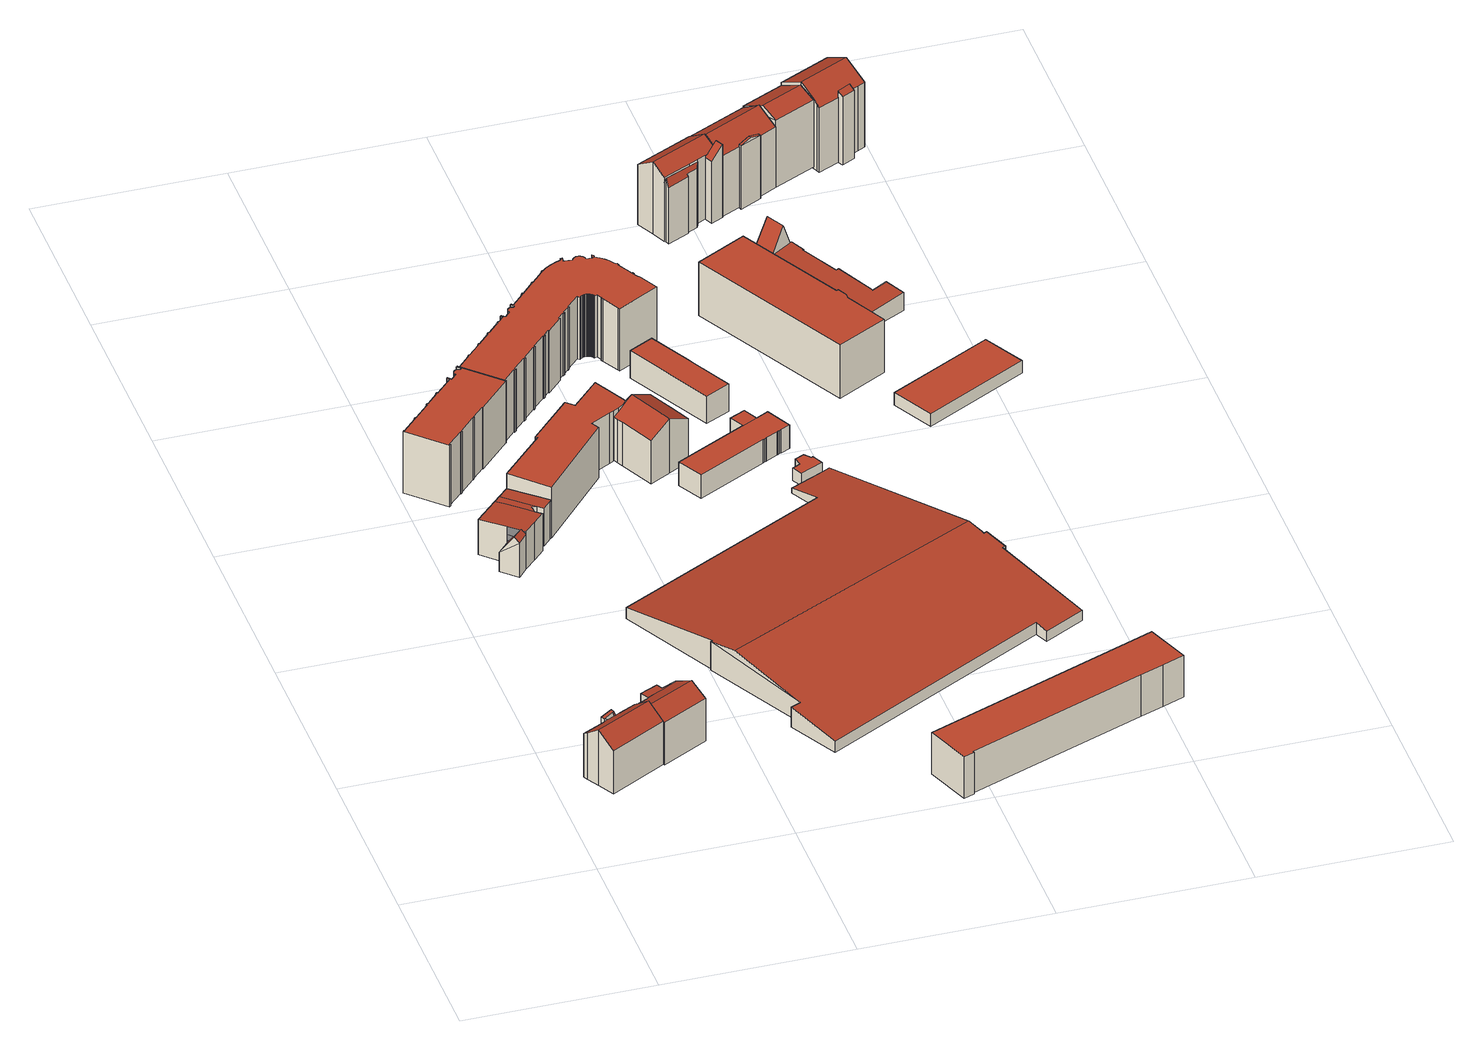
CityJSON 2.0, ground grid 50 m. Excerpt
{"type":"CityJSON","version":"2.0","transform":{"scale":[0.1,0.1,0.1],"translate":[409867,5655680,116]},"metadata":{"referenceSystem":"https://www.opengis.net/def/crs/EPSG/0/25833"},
"CityObjects":{
"building1":{"type":"Building","attributes":{"Gemeindeschluessel":14612000,"Geometrietyp2DReferenz":"3000","function":"31001_9998","roofType":"9999"},"children":["building1-1","building1-2"]},
"building1-1":{"type":"BuildingPart","attributes":{"Dachtyp_tdc":"tdcGableRoof","Dachneigung":36.02,"QualitaetDacherkennung":73,"Geometrietyp2DReferenz":"3000","measuredHeight":16.37,"roofType":"3100"},"parents":["building1"],"geometry":[{"type":"MultiSurface","lod":"2","boundaries":[[[0,1,2,3,4,5,6,7,8]],[[9,1,10]],[[9,11,2,1]],[[11,12,3,2]],[[12,13,4,3]],[[13,14,5,4]],[[14,15,6,5]],[[15,16,7,6]],[[16,17,8,7]],[[17,18,0,8]],[[15,14,13,12]],[[12,11,9,19,20,18,17,16,15]]],"semantics":{"surfaces":[{"type":"GroundSurface"},{"type":"WallSurface"},{"type":"RoofSurface"}],"values":[0,1,1,1,1,1,1,1,1,1,2,2]}}]},
"building1-2":{"type":"BuildingPart","attributes":{"Dachtyp_tdc":"tdcGableRoof","Dachneigung":68.3,"QualitaetDacherkennung":35,"Geometrietyp2DReferenz":"3000","measuredHeight":14.41,"roofType":"3100"},"parents":["building1"],"geometry":[{"type":"MultiSurface","lod":"2","boundaries":[[[21,22,23,0,18]],[[22,24,25,23]],[[24,10,1,25]],[[24,22,26]],[[22,21,27,26]],[[10,24,26,27,19]],[[0,23,25,1]]],"semantics":{"surfaces":[{"type":"WallSurface"},{"type":"RoofSurface"},{"type":"GroundSurface"}],"values":[0,0,0,0,1,1,2]}}]},
"building2":{"type":"Building","attributes":{"Gemeindeschluessel":14612000,"Geometrietyp2DReferenz":"3000","function":"31001_9998","roofType":"9999"},"children":["building2-1","building2-2"]},
"building2-1":{"type":"BuildingPart","attributes":{"Dachtyp_tdc":"tdcPolyFlatRoof","Dachneigung":3.51,"QualitaetDacherkennung":45,"Geometrietyp2DReferenz":"3000","measuredHeight":13.01,"roofType":"2100"},"parents":["building2"],"geometry":[{"type":"MultiSurface","lod":"2","boundaries":[[[28,29,30,31,32]],[[29,33,34,30]],[[33,35,36,34]],[[35,37,38,36]],[[37,39,40,38]],[[39,37,35,33,29,28,41]],[[31,30,34,36,38,40]]],"semantics":{"surfaces":[{"type":"WallSurface"},{"type":"RoofSurface"},{"type":"GroundSurface"}],"values":[0,0,0,0,0,1,2]}}]},
"building2-2":{"type":"BuildingPart","attributes":{"Dachtyp_tdc":"tdcGableRoof","Dachneigung":30.74,"QualitaetDacherkennung":72,"Geometrietyp2DReferenz":"3000","measuredHeight":15.41,"roofType":"3100"},"parents":["building2"],"geometry":[{"type":"MultiSurface","lod":"2","boundaries":[[[42,32,31,43]],[[44,45,46,40,39]],[[45,47,48,46]],[[47,49,50,48]],[[49,13,51,50]],[[13,52,53,51]],[[52,54,55,53]],[[54,56,57,55]],[[56,42,43,57]],[[52,13,49,47,45]],[[45,44,41,32,42,56,54,52]],[[43,31,40,46,48,50,51,53,55,57]]],"semantics":{"surfaces":[{"type":"WallSurface"},{"type":"RoofSurface"},{"type":"GroundSurface"}],"values":[0,0,0,0,0,0,0,0,0,1,1,2]}}]},
"building3":{"type":"Building","attributes":{"Gemeindeschluessel":14612000,"Geometrietyp2DReferenz":"3000","function":"31001_2000","roofType":"9999"},"children":["building3-1","building3-2","building3-3","building3-4"]},
"building3-1":{"type":"BuildingPart","attributes":{"Dachtyp_tdc":"tdcPolyFlatRoof","Dachneigung":3.33,"QualitaetDacherkennung":62,"Geometrietyp2DReferenz":"3000","measuredHeight":11.12,"roofType":"2100"},"parents":["building3"],"geometry":[{"type":"MultiSurface","lod":"2","boundaries":[[[58,59,60,61]],[[58,62,63,59]],[[62,64,65,63]],[[64,66,67,65]],[[66,68,69,67]],[[66,64,62,58,61,70,68]],[[69,60,59,63,65,67]]],"semantics":{"surfaces":[{"type":"WallSurface"},{"type":"RoofSurface"},{"type":"GroundSurface"}],"values":[0,0,0,0,0,1,2]}}]},
"building3-2":{"type":"BuildingPart","attributes":{"Dachtyp_tdc":"tdcPolyFlatRoof","Dachneigung":2.9,"QualitaetDacherkennung":49,"Geometrietyp2DReferenz":"3000","measuredHeight":11.06,"roofType":"2100"},"parents":["building3"],"geometry":[{"type":"MultiSurface","lod":"2","boundaries":[[[71,72,73]],[[71,74,75,72]],[[74,76,77,75]],[[78,79,80,81]],[[79,82,83,80]],[[82,84,85,86,83]],[[84,82,79,78,87,76,74,71,88,89]],[[72,75,77,81,80,83,86]]],"semantics":{"surfaces":[{"type":"WallSurface"},{"type":"RoofSurface"},{"type":"GroundSurface"}],"values":[0,0,0,0,0,0,1,2]}}]},
"building3-3":{"type":"BuildingPart","attributes":{"Dachtyp_tdc":"tdcPolyFlatRoof","Dachneigung":3.52,"QualitaetDacherkennung":64,"Geometrietyp2DReferenz":"3000","measuredHeight":11.03,"roofType":"2100"},"parents":["building3"],"geometry":[{"type":"MultiSurface","lod":"2","boundaries":[[[76,61,60,77]],[[90,91,69,68]],[[90,78,81,91]],[[90,68,70,61,76,87,78]],[[81,77,60,69,91]]],"semantics":{"surfaces":[{"type":"WallSurface"},{"type":"RoofSurface"},{"type":"GroundSurface"}],"values":[0,0,0,1,2]}}]},
"building3-4":{"type":"BuildingPart","attributes":{"Dachtyp_tdc":"tdcGableRoof","Dachneigung":54.75,"QualitaetDacherkennung":8,"Geometrietyp2DReferenz":"3000","measuredHeight":11.34,"roofType":"3100"},"parents":["building3"],"geometry":[{"type":"MultiSurface","lod":"2","boundaries":[[[85,92,93,86]],[[92,94,95,93]],[[94,73,72,95]],[[94,92,96]],[[92,85,89,97,96]],[[73,94,96,97,88]],[[86,93,95,72]]],"semantics":{"surfaces":[{"type":"WallSurface"},{"type":"RoofSurface"},{"type":"GroundSurface"}],"values":[0,0,0,0,1,1,2]}}]},
"building4":{"type":"Building","attributes":{"Dachtyp_tdc":"tdcPolyFlatRoof","Gemeindeschluessel":14612000,"Dachneigung":0,"QualitaetDacherkennung":65,"Geometrietyp2DReferenz":"3000","measuredHeight":18.26,"function":"31001_2000","roofType":"1000"},"geometry":[{"type":"Solid","lod":"2","boundaries":[[[[98,99,100,101]],[[99,102,103,100]],[[102,104,105,103]],[[104,106,107,105]],[[106,108,109,107]],[[108,110,111,109]],[[110,112,113,111]],[[112,114,115,113]],[[114,116,117,115]],[[116,118,119,117]],[[118,120,121,119]],[[120,122,123,121]],[[122,124,125,123]],[[124,126,127,125]],[[126,128,129,127]],[[128,130,131,129]],[[130,132,133,131]],[[132,134,135,133]],[[134,136,137,135]],[[136,138,139,137]],[[138,140,141,139]],[[140,142,143,141]],[[142,144,145,143]],[[144,146,147,145]],[[146,148,149,147]],[[150,151,152,153]],[[148,154,155,149]],[[154,150,153,155]],[[151,156,157,152]],[[156,158,159,157]],[[158,160,161,159]],[[160,162,163,161]],[[162,164,165,163]],[[164,166,167,165]],[[168,169,170,171]],[[166,172,173,167]],[[172,168,171,173]],[[169,174,175,170]],[[174,176,177,175]],[[176,178,179,177]],[[178,180,181,179]],[[180,182,183,181]],[[182,184,185,183]],[[184,186,187,185]],[[186,188,189,187]],[[190,191,192,193]],[[188,194,195,189]],[[194,196,197,195]],[[196,190,193,197]],[[191,198,199,192]],[[198,200,201,199]],[[200,202,203,201]],[[202,204,205,203]],[[204,206,207,205]],[[206,208,209,207]],[[208,210,211,209]],[[212,213,214,215]],[[210,216,217,211]],[[216,212,215,217]],[[213,218,219,214]],[[218,220,221,219]],[[220,222,223,221]],[[222,224,225,223]],[[224,226,227,225]],[[226,228,229,227]],[[228,230,231,229]],[[230,232,233,231]],[[232,234,235,233]],[[234,236,237,235]],[[236,98,101,237]],[[236,234,232,230,228,226,224,222,220,218,213,212,216,210,208,206,204,202,200,198,191,190,196,194,188,186,184,182,180,178,176,174,169,168,172,166,164,162,160,158,156,151,150,154,148,146,144,142,140,138,136,134,132,130,128,126,124,122,120,118,116,114,112,110,108,106,104,102,99,98]],[[101,100,103,105,107,109,111,113,115,117,119,121,123,125,127,129,131,133,135,137,139,141,143,145,147,149,155,153,152,157,159,161,163,165,167,173,171,170,175,177,179,181,183,185,187,189,195,197,193,192,199,201,203,205,207,209,211,217,215,214,219,221,223,225,227,229,231,233,235,237]]]],"semantics":{"surfaces":[{"type":"WallSurface"},{"type":"RoofSurface"},{"type":"GroundSurface"}],"values":[[0,0,0,0,0,0,0,0,0,0,0,0,0,0,0,0,0,0,0,0,0,0,0,0,0,0,0,0,0,0,0,0,0,0,0,0,0,0,0,0,0,0,0,0,0,0,0,0,0,0,0,0,0,0,0,0,0,0,0,0,0,0,0,0,0,0,0,0,0,0,1,2]]}}]},
"building5":{"type":"Building","attributes":{"Dachtyp_tdc":"tdcPolyFlatRoof","Gemeindeschluessel":14612000,"Dachneigung":0,"QualitaetDacherkennung":69,"Geometrietyp2DReferenz":"3000","measuredHeight":14.85,"function":"31001_2000","roofType":"1000"},"geometry":[{"type":"Solid","lod":"2","boundaries":[[[[238,239,240,241]],[[239,242,243,240]],[[242,244,245,243]],[[244,246,247,245]],[[246,248,249,247]],[[248,250,251,249]],[[250,252,253,251]],[[252,254,255,253]],[[254,256,257,255]],[[256,258,259,257]],[[258,260,261,259]],[[260,262,263,261]],[[262,264,265,263]],[[264,266,267,265]],[[266,268,269,267]],[[268,270,271,269]],[[270,238,241,271]],[[270,268,266,264,262,260,258,256,254,252,250,248,246,244,242,239,238]],[[241,240,243,245,247,249,251,253,255,257,259,261,263,265,267,269,271]]]],"semantics":{"surfaces":[{"type":"WallSurface"},{"type":"RoofSurface"},{"type":"GroundSurface"}],"values":[[0,0,0,0,0,0,0,0,0,0,0,0,0,0,0,0,0,1,2]]}}]},
"building6":{"type":"Building","attributes":{"Dachtyp_tdc":"tdcPolyFlatRoof","Gemeindeschluessel":14612000,"Dachneigung":0,"QualitaetDacherkennung":59,"Geometrietyp2DReferenz":"3000","measuredHeight":18.42,"function":"31001_2000","roofType":"1000"},"geometry":[{"type":"Solid","lod":"2","boundaries":[[[[272,273,274,275]],[[273,276,277,274]],[[276,278,279,277]],[[278,280,281,279]],[[280,282,283,281]],[[282,284,285,283]],[[284,286,287,285]],[[286,288,289,287]],[[288,290,291,289]],[[290,292,293,291]],[[292,294,295,293]],[[294,296,297,295]],[[296,298,299,297]],[[298,300,301,299]],[[300,302,303,301]],[[302,304,305,303]],[[304,306,307,305]],[[306,308,309,307]],[[308,310,311,309]],[[310,312,313,311]],[[312,314,315,313]],[[314,316,317,315]],[[316,318,319,317]],[[318,320,321,319]],[[320,322,323,321]],[[322,324,325,323]],[[324,326,327,325]],[[326,328,329,327]],[[328,330,331,329]],[[330,332,333,331]],[[332,334,335,333]],[[336,337,338,339]],[[334,340,341,335]],[[340,342,343,341]],[[342,336,339,343]],[[337,344,345,338]],[[344,346,347,345]],[[346,348,349,347]],[[348,350,351,349]],[[350,352,353,351]],[[352,354,355,353]],[[354,356,357,355]],[[358,359,360,361]],[[356,362,363,357]],[[362,358,361,363]],[[359,364,365,360]],[[364,366,367,365]],[[366,368,369,367]],[[368,370,371,369]],[[370,372,373,371]],[[372,374,375,373]],[[374,376,377,375]],[[376,378,379,377]],[[378,380,381,379]],[[380,382,383,381]],[[382,384,385,383]],[[386,387,388,389]],[[384,390,391,385]],[[390,392,393,391]],[[392,394,395,393]],[[394,386,389,395]],[[387,396,397,388]],[[396,398,399,397]],[[398,400,401,399]],[[400,402,403,401]],[[402,404,405,403]],[[404,406,407,405]],[[406,408,409,407]],[[408,410,411,409]],[[410,412,413,411]],[[412,414,415,413]],[[414,416,417,415]],[[416,418,419,417]],[[416,414,412,410,408,406,404,402,400,398,396,387,386,394,392,390,384,382,380,378,376,374,372,370,368,366,364,359,358,362,356,354,352,350,348,346,344,337,336,342,340,334,332,330,328,326,324,322,320,318,316,314,312,310,308,306,304,302,300,298,296,294,292,290,288,286,284,282,280,278,276,273,272,420,421,422,423,424,425,426,427,428,429,430,431,432,433,434,435,436,437,438,439,440,441,442,443,444,445,446,447,448,449,450,451,452,453,454,455,456,457,458,459,460,461,462,463,464,465,466,467,468,469,470,471,472,473,474,475,476,477,478,479,480,481,482,483,484,485,486,487,488,489,490,491,492,493,494,495,496,497,498,499,500,501,502,503,504,505,506,507,508,509,510,511,512,513,514,515,516,517,518,519,520,521,522,523,524,525,526,527,528,529,530,531,532,533,534,535,536,537,538,539,540,541,542,543,544,545,546,547,548,549,550,551,552,553,554,555,418]],[[419,556,557,558,559,560,561,562,563,564,565,566,567,568,569,570,571,572,573,574,575,576,577,578,579,580,581,582,583,584,585,586,587,588,589,590,591,592,593,594,595,596,597,598,599,600,601,602,603,604,605,606,607,608,609,610,611,612,613,614,615,616,617,618,619,620,621,622,623,624,625,626,627,628,629,630,631,632,633,634,635,636,637,638,639,640,641,642,643,644,645,646,647,648,649,650,651,652,653,654,655,656,657,658,659,660,661,662,663,664,665,666,667,668,669,670,671,672,673,674,675,676,677,678,679,680,681,682,683,684,685,686,687,688,689,690,691,275,274,277,279,281,283,285,287,289,291,293,295,297,299,301,303,305,307,309,311,313,315,317,319,321,323,325,327,329,331,333,335,341,343,339,338,345,347,349,351,353,355,357,363,361,360,365,367,369,371,373,375,377,379,381,383,385,391,393,395,389,388,397,399,401,403,405,407,409,411,413,415,417]],[[554,553,558,557]],[[418,555,556,419]],[[555,554,557,556]],[[550,549,562,561]],[[553,552,559,558]],[[552,551,560,559]],[[551,550,561,560]],[[549,548,563,562]],[[548,547,564,563]],[[547,546,565,564]],[[546,545,566,565]],[[545,544,567,566]],[[544,543,568,567]],[[543,542,569,568]],[[542,541,570,569]],[[540,539,572,571]],[[541,540,571,570]],[[539,538,573,572]],[[538,537,574,573]],[[537,536,575,574]],[[536,535,576,575]],[[535,534,577,576]],[[534,533,578,577]],[[533,532,579,578]],[[532,531,580,579]],[[531,530,581,580]],[[530,529,582,581]],[[529,528,583,582]],[[528,527,584,583]],[[527,526,585,584]],[[526,525,586,585]],[[525,524,587,586]],[[521,520,591,590]],[[524,523,588,587]],[[523,522,589,588]],[[522,521,590,589]],[[520,519,592,591]],[[519,518,593,592]],[[518,517,594,593]],[[517,516,595,594]],[[516,515,596,595]],[[515,514,597,596]],[[514,513,598,597]],[[513,512,599,598]],[[512,511,600,599]],[[511,510,601,600]],[[507,506,605,604]],[[510,509,602,601]],[[509,508,603,602]],[[508,507,604,603]],[[506,505,606,605]],[[505,504,607,606]],[[504,503,608,607]],[[503,502,609,608]],[[502,501,610,609]],[[501,500,611,610]],[[500,499,612,611]],[[499,498,613,612]],[[498,497,614,613]],[[497,496,615,614]],[[496,495,616,615]],[[495,494,617,616]],[[494,493,618,617]],[[493,492,619,618]],[[491,490,621,620]],[[492,491,620,619]],[[490,489,622,621]],[[489,488,623,622]],[[488,487,624,623]],[[487,486,625,624]],[[486,485,626,625]],[[485,484,627,626]],[[484,483,628,627]],[[483,482,629,628]],[[482,481,630,629]],[[481,480,631,630]],[[480,479,632,631]],[[479,478,633,632]],[[475,474,637,636]],[[478,477,634,633]],[[477,476,635,634]],[[476,475,636,635]],[[474,473,638,637]],[[473,472,639,638]],[[472,471,640,639]],[[471,470,641,640]],[[467,466,645,644]],[[470,469,642,641]],[[469,468,643,642]],[[468,467,644,643]],[[466,465,646,645]],[[465,464,647,646]],[[464,463,648,647]],[[463,462,649,648]],[[462,461,650,649]],[[461,460,651,650]],[[460,459,652,651]],[[459,458,653,652]],[[458,457,654,653]],[[457,456,655,654]],[[456,455,656,655]],[[455,454,657,656]],[[454,453,658,657]],[[453,452,659,658]],[[452,451,660,659]],[[451,450,661,660]],[[450,449,662,661]],[[449,448,663,662]],[[448,447,664,663]],[[444,443,668,667]],[[447,446,665,664]],[[446,445,666,665]],[[445,444,667,666]],[[443,442,669,668]],[[442,441,670,669]],[[441,440,671,670]],[[440,439,672,671]],[[439,438,673,672]],[[438,437,674,673]],[[437,436,675,674]],[[436,435,676,675]],[[435,434,677,676]],[[434,433,678,677]],[[433,432,679,678]],[[432,431,680,679]],[[431,430,681,680]],[[430,429,682,681]],[[426,425,686,685]],[[429,428,683,682]],[[428,427,684,683]],[[427,426,685,684]],[[425,424,687,686]],[[424,423,688,687]],[[423,422,689,688]],[[422,421,690,689]],[[421,420,691,690]],[[420,272,275,691]]]],"semantics":{"surfaces":[{"type":"WallSurface"},{"type":"RoofSurface"},{"type":"GroundSurface"}],"values":[[0,0,0,0,0,0,0,0,0,0,0,0,0,0,0,0,0,0,0,0,0,0,0,0,0,0,0,0,0,0,0,0,0,0,0,0,0,0,0,0,0,0,0,0,0,0,0,0,0,0,0,0,0,0,0,0,0,0,0,0,0,0,0,0,0,0,0,0,0,0,0,0,0,1,2,0,0,0,0,0,0,0,0,0,0,0,0,0,0,0,0,0,0,0,0,0,0,0,0,0,0,0,0,0,0,0,0,0,0,0,0,0,0,0,0,0,0,0,0,0,0,0,0,0,0,0,0,0,0,0,0,0,0,0,0,0,0,0,0,0,0,0,0,0,0,0,0,0,0,0,0,0,0,0,0,0,0,0,0,0,0,0,0,0,0,0,0,0,0,0,0,0,0,0,0,0,0,0,0,0,0,0,0,0,0,0,0,0,0,0,0,0,0,0,0,0,0,0,0,0,0,0,0,0,0,0,0,0,0,0,0,0]]}}]},
"building7":{"type":"Building","attributes":{"Dachtyp_tdc":"tdcGableRoof","Gemeindeschluessel":14612000,"Dachneigung":26.72,"QualitaetDacherkennung":77,"Geometrietyp2DReferenz":"3000","measuredHeight":16.09,"function":"31001_2000","roofType":"3100"},"geometry":[{"type":"Solid","lod":"2","boundaries":[[[[692,693,694,695]],[[693,696,697,694]],[[696,698,699,697]],[[698,700,701,699]],[[700,702,703,701]],[[702,704,705,703]],[[704,706,707,705]],[[706,708,709,707]],[[708,710,711,709]],[[710,712,713,711]],[[712,714,715,713]],[[714,716,717,715]],[[716,692,695,717]],[[712,710,708,706,704,702,700]],[[700,698,696,693,692,716,714,712]],[[695,694,697,699,701,703,705,707,709,711,713,715,717]]]],"semantics":{"surfaces":[{"type":"WallSurface"},{"type":"RoofSurface"},{"type":"GroundSurface"}],"values":[[0,0,0,0,0,0,0,0,0,0,0,0,0,1,1,2]]}}]},
"building8":{"type":"Building","attributes":{"Dachtyp_tdc":"tdcFreeFormRoof","Gemeindeschluessel":14612000,"Dachneigung":10.08,"QualitaetDacherkennung":7,"Geometrietyp2DReferenz":"3000","measuredHeight":9.96,"function":"31001_2000","roofType":"5000"},"geometry":[{"type":"Solid","lod":"2","boundaries":[[[[718,719,720,721]],[[719,722,723,720]],[[722,724,725,723]],[[724,726,727,725]],[[726,728,729,727]],[[728,730,731,729]],[[730,732,733,731]],[[732,734,735,733]],[[734,736,737,735]],[[736,738,739,737]],[[738,740,741,739]],[[740,742,743,741]],[[742,744,745,743]],[[744,746,747,745]],[[746,748,749,747]],[[748,750,751,749]],[[750,752,753,751]],[[752,718,721,753]],[[718,752,750,748,746,744,742,754,755,719]],[[736,734,732,730,728,726,724,722,755,754,740,738]],[[722,719,755]],[[742,740,754]],[[721,720,723,725,727,729,731,733,735,737,739,741,743,745,747,749,751,753]]]],"semantics":{"surfaces":[{"type":"WallSurface"},{"type":"RoofSurface"},{"type":"GroundSurface"}],"values":[[0,0,0,0,0,0,0,0,0,0,0,0,0,0,0,0,0,0,1,1,0,0,2]]}}]},
"building9":{"type":"Building","attributes":{"Gemeindeschluessel":14612000,"Geometrietyp2DReferenz":"3000","function":"31001_2000","roofType":"9999"},"children":["building9-1","building9-2"]},
"building9-1":{"type":"BuildingPart","attributes":{"Dachtyp_tdc":"tdcPolyFlatRoof","Dachneigung":0,"QualitaetDacherkennung":69,"Geometrietyp2DReferenz":"3000","measuredHeight":6.91,"roofType":"1000"},"parents":["building9"],"geometry":[{"type":"MultiSurface","lod":"2","boundaries":[[[756,757,758,759]],[[756,760,761,757]],[[760,762,763,761]],[[762,764,765,763]],[[764,762,760,756,759]],[[758,757,761,763,765]]],"semantics":{"surfaces":[{"type":"WallSurface"},{"type":"RoofSurface"},{"type":"GroundSurface"}],"values":[0,0,0,0,1,2]}}]},
"building9-2":{"type":"BuildingPart","attributes":{"Dachtyp_tdc":"tdcPolyFlatRoof","Dachneigung":0,"QualitaetDacherkennung":80,"Geometrietyp2DReferenz":"3000","measuredHeight":6.89,"roofType":"1000"},"parents":["building9"],"geometry":[{"type":"MultiSurface","lod":"2","boundaries":[[[764,766,767,765]],[[766,768,769,767]],[[768,770,771,769]],[[770,772,773,771]],[[772,774,775,773]],[[774,776,777,775]],[[776,778,779,777]],[[778,780,781,779]],[[780,782,783,781]],[[782,784,785,783]],[[784,786,787,785]],[[786,788,789,787]],[[788,756,757,789]],[[756,759,758,757]],[[756,788,786,784,782,780,778,776,774,772,770,768,766,764,759]],[[758,765,767,769,771,773,775,777,779,781,783,785,787,789,757]]],"semantics":{"surfaces":[{"type":"WallSurface"},{"type":"RoofSurface"},{"type":"GroundSurface"}],"values":[0,0,0,0,0,0,0,0,0,0,0,0,0,0,1,2]}}]},
"building10":{"type":"Building","attributes":{"Dachtyp_tdc":"tdcPolyFlatRoof","Gemeindeschluessel":14612000,"Dachneigung":0,"QualitaetDacherkennung":92,"Geometrietyp2DReferenz":"3000","measuredHeight":12.34,"function":"31001_2000","roofType":"1000"},"geometry":[{"type":"Solid","lod":"2","boundaries":[[[[790,791,792,793]],[[791,794,795,792]],[[794,796,797,795]],[[796,798,799,797]],[[798,800,801,799]],[[800,802,803,801]],[[802,804,805,803]],[[804,790,793,805]],[[804,802,800,798,796,794,791,790]],[[793,792,795,797,799,801,803,805]]]],"semantics":{"surfaces":[{"type":"WallSurface"},{"type":"RoofSurface"},{"type":"GroundSurface"}],"values":[[0,0,0,0,0,0,0,0,1,2]]}}]},
"building11":{"type":"Building","attributes":{"Dachtyp_tdc":"tdcPolyFlatRoof","Gemeindeschluessel":14612000,"Dachneigung":0,"QualitaetDacherkennung":86,"Geometrietyp2DReferenz":"3000","measuredHeight":8.13,"function":"31001_2000","roofType":"1000"},"geometry":[{"type":"Solid","lod":"2","boundaries":[[[[806,807,808,809]],[[807,810,811,808]],[[810,812,813,811]],[[812,814,815,813]],[[814,816,817,815]],[[816,806,809,817]],[[816,814,812,810,807,806]],[[809,808,811,813,815,817]]]],"semantics":{"surfaces":[{"type":"WallSurface"},{"type":"RoofSurface"},{"type":"GroundSurface"}],"values":[[0,0,0,0,0,0,1,2]]}}]},
"building12":{"type":"Building","attributes":{"Dachtyp_tdc":"tdcPolyFlatRoof","Gemeindeschluessel":14612000,"Dachneigung":0,"QualitaetDacherkennung":64,"Geometrietyp2DReferenz":"3000","measuredHeight":3.54,"function":"31001_2000","roofType":"1000"},"geometry":[{"type":"Solid","lod":"2","boundaries":[[[[818,819,820,821]],[[819,822,823,820]],[[822,824,825,823]],[[824,826,827,825]],[[826,828,829,827]],[[828,830,831,829]],[[830,832,833,831]],[[832,818,821,833]],[[832,830,828,826,824,822,819,818]],[[821,820,823,825,827,829,831,833]]]],"semantics":{"surfaces":[{"type":"WallSurface"},{"type":"RoofSurface"},{"type":"GroundSurface"}],"values":[[0,0,0,0,0,0,0,0,1,2]]}}]},
"building13":{"type":"Building","attributes":{"Dachtyp_tdc":"tdcPolyFlatRoof","Gemeindeschluessel":14612000,"Dachneigung":0,"QualitaetDacherkennung":88,"Geometrietyp2DReferenz":"3000","measuredHeight":15.79,"function":"31001_2000","roofType":"1000"},"geometry":[{"type":"Solid","lod":"2","boundaries":[[[[834,835,836,837]],[[835,838,839,836]],[[838,840,841,839]],[[840,842,843,841]],[[842,844,845,843]],[[844,846,847,845]],[[846,848,849,847]],[[848,850,851,849]],[[850,852,853,851]],[[852,834,837,853]],[[852,850,848,846,844,842,840,838,835,834]],[[837,836,839,841,843,845,847,849,851,853]]]],"semantics":{"surfaces":[{"type":"WallSurface"},{"type":"RoofSurface"},{"type":"GroundSurface"}],"values":[[0,0,0,0,0,0,0,0,0,0,1,2]]}}]},
"building14":{"type":"Building","attributes":{"Gemeindeschluessel":14612000,"Geometrietyp2DReferenz":"3000","function":"31001_9998","roofType":"9999"},"children":["building14-1","building14-2","building14-3"]},
"building14-1":{"type":"BuildingPart","attributes":{"Dachtyp_tdc":"tdcGableRoof","Dachneigung":33.52,"QualitaetDacherkennung":62,"Geometrietyp2DReferenz":"3000","measuredHeight":21.4,"roofType":"3100"},"parents":["building14"],"geometry":[{"type":"MultiSurface","lod":"2","boundaries":[[[854,855,856,857]],[[858,859,860,861,862,863]],[[864,865,866,867,868]],[[865,869,870,866]],[[869,871,872,870]],[[871,854,857,872]],[[865,864,859,858,873,855,854]],[[854,871,869,865]],[[857,856,862,861,867,866,870,872]]],"semantics":{"surfaces":[{"type":"WallSurface"},{"type":"RoofSurface"},{"type":"GroundSurface"}],"values":[0,0,0,0,0,0,1,1,2]}}]},
"building14-2":{"type":"BuildingPart","attributes":{"Dachtyp_tdc":"tdcFreeFormRoof","Dachneigung":67.56,"QualitaetDacherkennung":29,"Geometrietyp2DReferenz":"3000","measuredHeight":18.9,"roofType":"5000"},"parents":["building14"],"geometry":[{"type":"MultiSurface","lod":"2","boundaries":[[[874,875,876,877]],[[875,878,879,876]],[[878,880,881,879]],[[880,882,883,881]],[[882,884,885,883]],[[884,868,867,885]],[[860,874,877,861]],[[884,882,880,878,875,874]],[[874,860,868,884]],[[877,876,879,881,883,885,867,861]]],"semantics":{"surfaces":[{"type":"WallSurface"},{"type":"RoofSurface"},{"type":"GroundSurface"}],"values":[0,0,0,0,0,0,0,1,1,2]}}]},
"building14-3":{"type":"BuildingPart","attributes":{"Dachtyp_tdc":"tdcPolyFlatRoof","Dachneigung":43.67,"QualitaetDacherkennung":36,"Geometrietyp2DReferenz":"3000","measuredHeight":21.62,"roofType":"2100"},"parents":["building14"],"geometry":[{"type":"MultiSurface","lod":"2","boundaries":[[[886,887,888,856,855]],[[887,889,890,888]],[[889,891,892,890]],[[891,863,862,892]],[[863,891,889,887,886,873]],[[856,888,890,892,862]]],"semantics":{"surfaces":[{"type":"WallSurface"},{"type":"RoofSurface"},{"type":"GroundSurface"}],"values":[0,0,0,0,1,2]}}]},
"building15":{"type":"Building","attributes":{"Dachtyp_tdc":"tdcGableRoof","Gemeindeschluessel":14612000,"Dachneigung":60.03,"QualitaetDacherkennung":7,"Geometrietyp2DReferenz":"3000","measuredHeight":11.34,"function":"31001_2000","roofType":"3100"},"geometry":[{"type":"Solid","lod":"2","boundaries":[[[[893,894,895,896]],[[894,897,898,895]],[[897,899,900,898]],[[899,893,896,900]],[[897,894,901]],[[893,899,902]],[[894,893,902,901]],[[899,897,901,902]],[[896,895,898,900]]]],"semantics":{"surfaces":[{"type":"WallSurface"},{"type":"RoofSurface"},{"type":"GroundSurface"}],"values":[[0,0,0,0,0,0,1,1,2]]}}]},
"building16":{"type":"Building","attributes":{"Dachtyp_tdc":"tdcPolyFlatRoof","Gemeindeschluessel":14612000,"Dachneigung":3.08,"QualitaetDacherkennung":50,"Geometrietyp2DReferenz":"3000","measuredHeight":5.39,"function":"31001_2000","roofType":"2100"},"geometry":[{"type":"Solid","lod":"2","boundaries":[[[[903,904,905,906]],[[904,907,908,905]],[[907,909,910,908]],[[909,911,912,910]],[[911,913,914,912]],[[913,915,916,914]],[[915,917,918,916]],[[917,919,920,918]],[[919,921,922,920]],[[921,923,924,922]],[[923,925,926,924]],[[925,903,906,926]],[[925,923,921,919,917,915,913,911,909,907,904,903]],[[906,905,908,910,912,914,916,918,920,922,924,926]]]],"semantics":{"surfaces":[{"type":"WallSurface"},{"type":"RoofSurface"},{"type":"GroundSurface"}],"values":[[0,0,0,0,0,0,0,0,0,0,0,0,1,2]]}}]},
"building17":{"type":"Building","attributes":{"Dachtyp_tdc":"tdcPolyFlatRoof","Gemeindeschluessel":14612000,"Dachneigung":0,"QualitaetDacherkennung":88,"Geometrietyp2DReferenz":"3000","measuredHeight":3.77,"function":"31001_2000","roofType":"1000"},"geometry":[{"type":"Solid","lod":"2","boundaries":[[[[927,928,929,930]],[[928,931,932,929]],[[931,933,934,932]],[[933,927,930,934]],[[933,931,928,927]],[[930,929,932,934]]]],"semantics":{"surfaces":[{"type":"WallSurface"},{"type":"RoofSurface"},{"type":"GroundSurface"}],"values":[[0,0,0,0,1,2]]}}]},
"building18":{"type":"Building","attributes":{"Gemeindeschluessel":14612000,"Geometrietyp2DReferenz":"3000","function":"31001_9998","roofType":"9999"},"children":["building18-1","building18-2"]},
"building18-1":{"type":"BuildingPart","attributes":{"Dachtyp_tdc":"tdcGableRoof","Dachneigung":32.4,"QualitaetDacherkennung":70,"Geometrietyp2DReferenz":"3000","measuredHeight":21.4,"roofType":"3100"},"parents":["building18"],"geometry":[{"type":"MultiSurface","lod":"2","boundaries":[[[935,936,888,937]],[[936,938,939,888]],[[938,940,872,939]],[[940,941,942,872]],[[941,943,944,942]],[[943,945,946,944]],[[945,947,948,946]],[[943,941,940,938]],[[938,936,935,949,947,945,943]],[[950,937,888,939,872,942,944,946,948]]],"semantics":{"surfaces":[{"type":"WallSurface"},{"type":"RoofSurface"},{"type":"GroundSurface"}],"values":[0,0,0,0,0,0,0,1,1,2]}}]},
"building18-2":{"type":"BuildingPart","attributes":{"Dachtyp_tdc":"tdcGableRoof","Dachneigung":14.1,"QualitaetDacherkennung":20,"Geometrietyp2DReferenz":"3000","measuredHeight":19.59,"roofType":"3100"},"parents":["building18"],"geometry":[{"type":"MultiSurface","lod":"2","boundaries":[[[951,935,937]],[[952,953,954,948,947]],[[953,955,956,954]],[[955,951,937,956]],[[951,955,957,958]],[[953,952,959,958,957]],[[951,958,959]],[[953,957,955]],[[937,950,948,954,956]]],"semantics":{"surfaces":[{"type":"WallSurface"},{"type":"RoofSurface"},{"type":"GroundSurface"}],"values":[0,0,0,0,1,1,0,0,2]}}]},
"building19":{"type":"Building","attributes":{"Dachtyp_tdc":"tdcGableRoof","Gemeindeschluessel":14612000,"Dachneigung":28.4,"QualitaetDacherkennung":62,"Geometrietyp2DReferenz":"3000","measuredHeight":21.84,"function":"31001_9998","roofType":"3100"},"geometry":[{"type":"Solid","lod":"2","boundaries":[[[[960,961,946,962]],[[961,963,942,946]],[[963,964,965,942]],[[964,960,962,965]],[[963,961,966]],[[960,964,967]],[[961,960,967,966]],[[964,963,966,967]],[[962,946,942,965]]]],"semantics":{"surfaces":[{"type":"WallSurface"},{"type":"RoofSurface"},{"type":"GroundSurface"}],"values":[[0,0,0,0,0,0,1,1,2]]}}]},
"building20":{"type":"Building","attributes":{"Gemeindeschluessel":14612000,"Geometrietyp2DReferenz":"3000","function":"31001_9998","roofType":"9999"},"children":["building20-1","building20-2"]},
"building20-1":{"type":"BuildingPart","attributes":{"Dachtyp_tdc":"tdcGableRoof","Dachneigung":28.86,"QualitaetDacherkennung":67,"Geometrietyp2DReferenz":"3000","measuredHeight":23.2,"roofType":"3100"},"parents":["building20"],"geometry":[{"type":"MultiSurface","lod":"2","boundaries":[[[968,969,970,971]],[[972,973,974,975]],[[973,976,977,974]],[[976,978,979,977]],[[978,980,981,979]],[[980,982,983,981]],[[982,984,985,983]],[[984,986,987,985]],[[986,988,989,987]],[[988,990,991,989]],[[990,992,991]],[[992,968,971,991]],[[971,970,993,975,974,977,979,981,983,985,987,989,991]],[[988,986,984,982]],[[982,980,978,976,973,972,994,969,968,992,990,988]]],"semantics":{"surfaces":[{"type":"WallSurface"},{"type":"GroundSurface"},{"type":"RoofSurface"}],"values":[0,0,0,0,0,0,0,0,0,0,0,0,1,2,2]}}]},
"building20-2":{"type":"BuildingPart","attributes":{"Dachtyp_tdc":"tdcPolyFlatRoof","Dachneigung":30.81,"QualitaetDacherkennung":25,"Geometrietyp2DReferenz":"3000","measuredHeight":21.09,"roofType":"2100"},"parents":["building20"],"geometry":[{"type":"MultiSurface","lod":"2","boundaries":[[[995,996,972,975,997]],[[998,999,1000,970,969]],[[999,995,997,1000]],[[999,998,1001,996,995]],[[997,975,993,970,1000]]],"semantics":{"surfaces":[{"type":"WallSurface"},{"type":"RoofSurface"},{"type":"GroundSurface"}],"values":[0,0,0,1,2]}}]}
},
"vertices":[
[137,386,14],[185,411,14],[228,433,14],[251,391,14],[274,348,14],[125,268,14],[101,312,14],[83,343,14],[77,356,14],[185,411,143],[185,411,104],[228,433,143],[251,391,178],[274,348,142],[125,268,141],[101,312,178],[83,343,152],[77,356,142],[137,386,143],[172,404,143],[146,391,143],
[137,386,152],[132,395,152],[132,395,14],[181,420,104],[181,420,14],[162,410,158],[166,401,158],
[266,449,145],[255,470,145],[255,470,15],[266,449,15],[266,449,142],[304,497,141],[304,497,15],[312,481,141],[312,481,15],[353,502,138],[353,502,15],[355,497,138],[355,497,15],[303,469,142],
[231,431,142],[231,431,15],[355,497,142],[378,453,169],[378,453,15],[400,410,140],[400,410,15],[277,344,140],[277,344,15],[274,348,15],[253,387,169],[253,387,15],[228,433,140],[228,433,15],[229,434,140],[229,434,15],
[210,1414,113],[210,1414,9],[183,1387,9],[183,1387,113],[297,1327,120],[297,1327,9],[291,1322,120],[291,1322,9],[269,1300,120],[269,1300,9],[255,1314,119],[255,1314,9],[247,1322,118],
[162,1258,117],[162,1258,9],[162,1258,67],[107,1312,113],[107,1312,9],[167,1371,113],[167,1371,9],[243,1296,119],[259,1280,120],[259,1280,9],[243,1296,9],[230,1251,120],[230,1251,9],[200,1221,120],[200,1221,111],[200,1221,9],[188,1350,115],[189,1232,119],[193,1227,119],
[243,1315,119],[243,1315,9],
[174,1193,110],[174,1193,9],[135,1230,66],[135,1230,9],[164,1203,122],[190,1230,122],
[190,1616,190],[191,1615,190],[191,1615,8],[190,1616,8],[187,1611,190],[187,1611,8],[186,1612,190],[186,1612,8],[145,1570,190],[145,1570,8],[146,1568,190],[146,1568,8],[142,1564,190],[142,1564,8],[141,1566,190],[141,1566,8],[102,1526,190],[102,1526,8],[104,1524,190],[104,1524,8],[100,1521,190],[100,1521,8],[10,1610,190],[10,1610,8],[12,1612,190],[12,1612,8],[14,1611,190],[14,1611,8],[53,1651,190],[53,1651,8],[51,1652,190],[51,1652,8],[55,1656,190],[55,1656,8],[57,1655,190],[57,1655,8],[98,1697,190],[98,1697,8],[96,1699,190],[96,1699,8],[100,1703,190],[100,1703,8],[102,1702,190],[102,1702,8],[132,1733,190],[132,1733,8],[131,1735,190],[131,1735,8],[135,1739,190],[135,1739,8],[137,1737,190],[137,1737,8],[174,1786,190],[177,1790,190],[177,1790,8],[174,1786,8],[180,1781,190],[180,1781,8],[186,1781,190],[186,1781,8],[187,1782,190],[187,1782,8],[200,1796,190],[200,1796,8],[200,1797,190],[200,1797,8],[199,1798,190],[199,1798,8],[199,1799,190],[199,1799,8],[198,1801,190],[198,1802,190],[198,1802,8],[198,1801,8],[198,1800,190],[198,1800,8],[198,1803,190],[198,1803,8],[198,1804,190],[198,1804,8],[198,1805,190],[198,1805,8],[198,1806,190],[198,1806,8],[199,1807,190],[199,1807,8],[199,1808,190],[199,1808,8],[200,1809,190],[200,1809,8],[200,1810,190],[200,1810,8],[202,1812,190],[203,1812,190],[203,1812,8],[202,1812,8],[201,1810,190],[201,1810,8],[201,1811,190],[201,1811,8],[204,1813,190],[204,1813,8],[205,1814,190],[205,1814,8],[206,1814,190],[206,1814,8],[207,1814,190],[207,1814,8],[208,1815,190],[208,1815,8],[209,1815,190],[209,1815,8],[210,1815,190],[210,1815,8],[212,1815,190],[213,1814,190],[213,1814,8],[212,1815,8],[211,1815,190],[211,1815,8],[214,1814,190],[214,1814,8],[215,1814,190],[215,1814,8],[216,1813,190],[216,1813,8],[217,1813,190],[217,1813,8],[220,1816,190],[220,1816,8],[211,1825,190],[211,1825,8],[214,1827,190],[214,1827,8],[308,1735,190],[308,1735,8],[223,1646,190],[223,1646,8],[221,1648,190],[221,1648,8],
[524,1710,157],[575,1611,157],[575,1611,8],[524,1710,8],[547,1593,157],[547,1593,8],[532,1585,157],[532,1585,8],[520,1579,157],[520,1579,8],[469,1552,157],[469,1552,8],[467,1551,157],[467,1551,8],[478,1530,157],[478,1530,8],[297,1327,157],[297,1327,8],[210,1414,157],[210,1414,8],[325,1533,157],[325,1533,8],[320,1538,157],[320,1538,8],[428,1650,157],[428,1650,8],[430,1652,157],[430,1652,8],[431,1653,157],[431,1653,8],[449,1636,157],[449,1636,8],[451,1634,157],[451,1634,8],
[291,1898,191],[323,1931,191],[323,1931,7],[291,1898,7],[322,1933,191],[322,1933,7],[326,1937,191],[326,1937,7],[328,1936,191],[328,1936,7],[360,1969,191],[360,1969,7],[358,1970,191],[358,1970,7],[362,1974,191],[362,1974,7],[364,1973,191],[364,1973,7],[378,1988,191],[378,1988,7],[373,1992,191],[373,1992,7],[376,1995,191],[376,1995,7],[385,1987,191],[385,1987,7],[386,1988,191],[386,1988,7],[399,2002,191],[399,2002,7],[398,2003,191],[398,2003,7],[398,2004,191],[398,2004,7],[398,2005,191],[398,2005,7],[397,2005,191],[397,2005,7],[397,2006,191],[397,2006,7],[397,2007,191],[397,2007,7],[397,2008,191],[397,2008,7],[397,2009,191],[397,2009,7],[397,2010,191],[397,2010,7],[398,2011,191],[398,2011,7],[398,2012,191],[398,2012,7],[398,2013,191],[398,2013,7],[398,2014,191],[398,2014,7],[399,2014,191],[399,2014,7],[399,2015,191],[399,2015,7],[400,2016,191],[400,2016,7],[401,2017,191],[401,2017,7],[403,2018,191],[404,2019,191],[404,2019,7],[403,2018,7],[402,2017,191],[402,2017,7],[402,2018,191],[402,2018,7],[405,2019,191],[405,2019,7],[406,2020,191],[406,2020,7],[407,2020,191],[407,2020,7],[408,2020,191],[408,2020,7],[409,2020,191],[409,2020,7],[410,2020,191],[410,2020,7],[411,2020,191],[411,2020,7],[413,2019,191],[414,2019,191],[414,2019,7],[413,2019,7],[412,2020,191],[412,2020,7],[415,2018,191],[415,2018,7],[418,2022,191],[418,2022,7],[410,2030,191],[410,2030,7],[413,2033,191],[413,2033,7],[418,2029,191],[418,2029,7],[450,2062,191],[450,2062,7],[448,2064,191],[448,2064,7],[452,2068,191],[452,2068,7],[454,2066,191],[454,2066,7],[486,2100,191],[486,2100,7],[484,2101,191],[484,2101,7],[521,2139,191],[525,2142,191],[525,2142,7],[521,2139,7],[488,2105,191],[488,2105,7],[490,2103,191],[490,2103,7],[522,2137,191],[522,2137,7],[526,2141,191],[526,2141,7],[534,2148,191],[534,2148,7],[541,2153,191],[541,2153,7],[550,2158,191],[550,2158,7],[559,2163,191],[559,2163,7],[566,2166,191],[566,2166,7],[576,2169,191],[576,2169,7],[580,2171,191],[580,2171,7],[581,2177,191],[581,2177,7],[586,2178,191],[586,2178,7],[585,2166,191],[585,2166,7],[608,2163,191],[608,2163,7],[290,1900,191],[286,1895,191],[287,1894,191],[255,1861,191],[254,1862,191],[250,1858,191],[251,1857,191],[219,1823,191],[214,1828,191],[214,1827,191],[308,1735,191],[309,1736,191],[307,1738,191],[339,1771,191],[341,1770,191],[345,1774,191],[343,1776,191],[375,1809,191],[377,1807,191],[381,1811,191],[379,1813,191],[411,1846,191],[413,1845,191],[417,1849,191],[415,1851,191],[447,1884,191],[449,1882,191],[453,1886,191],[451,1888,191],[466,1903,191],[468,1900,191],[508,1941,191],[505,1944,191],[520,1959,191],[521,1957,191],[525,1961,191],[524,1963,191],[538,1977,191],[539,1976,191],[543,1980,191],[541,1982,191],[574,2015,191],[580,2010,191],[581,2012,191],[582,2013,191],[583,2014,191],[584,2014,191],[586,2015,191],[587,2016,191],[588,2016,191],[590,2017,191],[591,2017,191],[592,2018,191],[594,2018,191],[595,2018,191],[597,2018,191],[599,2018,191],[601,2017,191],[602,2017,191],[604,2016,191],[605,2016,191],[606,2015,191],[607,2014,191],[609,2014,191],[610,2013,191],[611,2012,191],[612,2011,191],[613,2009,191],[614,2008,191],[614,2007,191],[615,2005,191],[622,2008,191],[629,1994,191],[627,1992,191],[630,1987,191],[654,1942,191],[656,1937,191],[768,1996,191],[766,2000,191],[743,2045,191],[740,2051,191],[738,2050,191],[730,2064,191],[732,2065,191],[730,2070,191],[728,2069,191],[706,2110,191],[708,2111,191],[706,2116,191],[703,2116,191],[697,2125,191],[692,2132,191],[690,2135,191],[682,2143,191],[673,2151,191],[661,2159,191],[662,2165,191],[658,2168,191],[656,2156,191],[639,2158,191],[639,2159,191],[639,2161,191],[639,2162,191],[638,2163,191],[638,2164,191],[637,2165,191],[637,2166,191],[636,2167,191],[635,2168,191],[634,2169,191],[633,2170,191],[632,2170,191],[631,2171,191],[630,2172,191],[629,2172,191],[628,2172,191],[627,2173,191],[626,2173,191],[625,2173,191],[624,2173,191],[622,2173,191],[621,2173,191],[620,2173,191],[619,2173,191],[618,2172,191],[617,2172,191],[616,2171,191],[615,2171,191],[614,2170,191],[613,2170,191],[612,2169,191],[612,2168,191],[611,2167,191],[610,2166,191],[609,2166,191],[609,2165,191],[609,2165,7],[609,2166,7],[610,2166,7],[611,2167,7],[612,2168,7],[612,2169,7],[613,2170,7],[614,2170,7],[615,2171,7],[616,2171,7],[617,2172,7],[618,2172,7],[619,2173,7],[620,2173,7],[621,2173,7],[622,2173,7],[624,2173,7],[625,2173,7],[626,2173,7],[627,2173,7],[628,2172,7],[629,2172,7],[630,2172,7],[631,2171,7],[632,2170,7],[633,2170,7],[634,2169,7],[635,2168,7],[636,2167,7],[637,2166,7],[637,2165,7],[638,2164,7],[638,2163,7],[639,2162,7],[639,2161,7],[639,2159,7],[639,2158,7],[656,2156,7],[658,2168,7],[662,2165,7],[661,2159,7],[673,2151,7],[682,2143,7],[690,2135,7],[692,2132,7],[697,2125,7],[703,2116,7],[706,2116,7],[708,2111,7],[706,2110,7],[728,2069,7],[730,2070,7],[732,2065,7],[730,2064,7],[738,2050,7],[740,2051,7],[743,2045,7],[766,2000,7],[768,1996,7],[656,1937,7],[654,1942,7],[630,1987,7],[627,1992,7],[629,1994,7],[622,2008,7],[615,2005,7],[614,2007,7],[614,2008,7],[613,2009,7],[612,2011,7],[611,2012,7],[610,2013,7],[609,2014,7],[607,2014,7],[606,2015,7],[605,2016,7],[604,2016,7],[602,2017,7],[601,2017,7],[599,2018,7],[597,2018,7],[595,2018,7],[594,2018,7],[592,2018,7],[591,2017,7],[590,2017,7],[588,2016,7],[587,2016,7],[586,2015,7],[584,2014,7],[583,2014,7],[582,2013,7],[581,2012,7],[580,2010,7],[574,2015,7],[541,1982,7],[543,1980,7],[539,1976,7],[538,1977,7],[524,1963,7],[525,1961,7],[521,1957,7],[520,1959,7],[505,1944,7],[508,1941,7],[468,1900,7],[466,1903,7],[451,1888,7],[453,1886,7],[449,1882,7],[447,1884,7],[415,1851,7],[417,1849,7],[413,1845,7],[411,1846,7],[379,1813,7],[381,1811,7],[377,1807,7],[375,1809,7],[343,1776,7],[345,1774,7],[341,1770,7],[339,1771,7],[307,1738,7],[309,1736,7],[308,1735,7],[214,1827,7],[214,1828,7],[219,1823,7],[251,1857,7],[250,1858,7],[254,1862,7],[255,1861,7],[287,1894,7],[286,1895,7],[290,1900,7],
[538,1573,139],[532,1585,139],[532,1585,11],[538,1573,11],[547,1593,148],[547,1593,11],[575,1611,165],[575,1611,11],[587,1617,171],[587,1617,11],[644,1647,139],[644,1647,11],[664,1605,139],[664,1605,11],[674,1584,139],[674,1584,11],[700,1528,139],[700,1528,11],[701,1525,139],[701,1525,11],[645,1494,171],[645,1494,11],[589,1464,139],[589,1464,11],[546,1556,139],[546,1556,11],
[994,1383,17],[1015,1394,17],[1015,1394,2],[994,1383,2],[1260,927,92],[1260,927,2],[1268,931,92],[1268,931,2],[1298,875,81],[1298,875,2],[1290,871,81],[1290,871,2],[1416,633,32],[1416,633,2],[1309,576,32],[1309,576,2],[1293,610,38],[1293,610,2],[688,289,35],[688,289,2],[619,421,61],[619,421,2],[645,432,61],[645,432,2],[503,702,87],[503,702,2],[507,704,87],[507,704,2],[372,964,35],[372,964,2],[945,1265,32],[945,1265,2],[905,1341,17],[905,1341,2],[932,1354,17],[932,1354,2],[541,630,101],[1236,973,101],
[844,1543,76],[844,1543,7],[844,1542,7],[844,1542,76],[824,1581,76],[824,1581,7],[866,1602,76],[866,1602,7],[885,1563,76],[885,1563,7],
[918,1580,76],[918,1580,7],[952,1512,76],[952,1512,7],[927,1500,76],[927,1500,7],[923,1498,76],[923,1498,7],[919,1496,76],[919,1496,7],[915,1494,76],[915,1494,7],[884,1478,76],[884,1478,7],[882,1477,76],[882,1477,7],[878,1475,76],[878,1475,7],[874,1473,76],[874,1473,7],[688,1378,76],[688,1378,7],[653,1445,76],[653,1445,7],
[1431,204,132],[953,22,132],[953,22,9],[1431,204,9],[954,18,132],[954,18,9],[926,7,132],[926,7,9],[880,126,132],[880,126,9],[1509,367,132],[1509,367,9],[1553,251,132],[1553,251,9],[1494,228,132],[1494,228,9],
[672,1901,89],[736,1934,89],[736,1934,8],[672,1901,8],[792,1827,89],[792,1827,8],[803,1805,89],[803,1805,8],[857,1699,89],[857,1699,8],[792,1666,89],[792,1666,8],
[932,1354,45],[919,1381,45],[919,1381,9],[932,1354,9],[940,1392,45],[940,1392,9],[936,1415,45],[936,1415,9],[961,1427,45],[961,1427,9],[976,1410,45],[976,1410,9],[980,1413,45],[980,1413,9],[994,1383,45],[994,1383,9],
[905,2099,165],[1039,2170,165],[1039,2170,7],[905,2099,7],[1187,1889,165],[1187,1889,7],[1192,1892,165],[1192,1892,7],[1205,1867,165],[1205,1867,7],[1205,1863,165],[1205,1863,7],[1204,1855,165],[1204,1855,7],[1210,1843,165],[1210,1843,7],[1262,1742,165],[1262,1742,7],[1129,1673,165],[1129,1673,7],
[1052,2526,220],[1070,2490,195],[1070,2490,6],[1052,2526,6],[1038,2475,195],[1016,2464,195],[1016,2464,180],[1016,2464,6],[1038,2475,6],[1038,2475,188],[917,2417,195],[900,2453,220],[900,2453,6],[917,2417,6],[917,2417,180],[877,2502,184],[877,2502,6],[1029,2575,184],[1029,2575,6],[1045,2478,195],
[1013,2456,194],[1010,2448,180],[1010,2448,6],[1013,2456,6],[980,2434,180],[980,2434,6],[982,2431,172],[982,2431,6],[924,2403,172],[924,2403,6],[920,2412,195],[920,2412,6],
[1070,2490,222],[1079,2472,222],[1079,2472,6],[1080,2470,222],[1080,2470,6],[1048,2454,188],[1048,2454,6],
[1125,2221,43],[1096,2270,40],[1096,2270,6],[1125,2221,6],[1161,2305,48],[1161,2305,6],[1185,2257,53],[1185,2257,6],[1137,2292,119],[1163,2243,119],
[1125,2221,53],[1185,2257,56],[1185,2257,5],[1125,2221,5],[1188,2258,56],[1188,2258,5],[1206,2219,56],[1206,2219,5],[1204,2218,56],[1204,2218,5],[1256,2115,56],[1256,2115,5],[1263,2118,57],[1263,2118,5],[1316,2010,57],[1316,2010,5],[1356,2030,59],[1356,2030,5],[1383,1975,59],[1383,1975,5],[1270,1919,52],[1270,1919,5],[1194,2080,53],[1194,2080,5],
[1244,1606,45],[1519,1751,45],[1519,1751,8],[1244,1606,8],[1577,1641,45],[1577,1641,8],[1302,1496,45],[1302,1496,8],
[1130,2496,185],[1079,2472,185],[1130,2496,6],[1054,2523,220],[1054,2523,6],[1029,2575,183],[1188,2651,184],[1188,2651,6],[1213,2600,220],[1213,2600,6],[1238,2549,185],[1238,2549,6],[1187,2523,185],[1187,2523,6],[1186,2524,185],[1186,2524,6],
[1130,2496,193],[1187,2523,193],[1190,2516,193],[1190,2516,6],[1133,2488,193],[1133,2488,6],[1163,2503,202],[1160,2511,202],[1186,2524,193],
[1350,2603,204],[1238,2549,204],[1350,2603,6],[1188,2651,188],[1301,2705,188],[1301,2705,6],[1218,2590,225],[1330,2644,225],
[1473,2639,194],[1449,2628,194],[1449,2628,2],[1473,2639,2],[1414,2609,193],[1358,2582,194],[1358,2582,2],[1414,2609,2],[1355,2590,199],[1355,2590,2],[1356,2590,199],[1356,2590,2],[1350,2603,208],[1350,2603,2],[1331,2643,234],[1331,2643,2],[1301,2705,196],[1301,2705,2],[1436,2770,197],[1436,2770,2],[1465,2708,234],[1465,2708,2],[1493,2650,195],[1493,2650,2],[1493,2650,194],[1414,2610,2],[1414,2610,194],
[1421,2596,203],[1414,2609,212],[1421,2596,2],[1449,2628,213],[1456,2613,203],[1456,2613,2],[1414,2610,213]
]}
